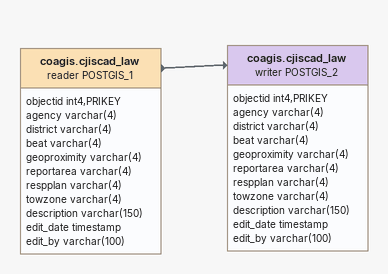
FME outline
coagis.cjiscad_law (reader POSTGIS_1)
    attributes: objectid int4,PRIKEY, agency varchar(4), district varchar(4), beat varchar(4), geoproximity varchar(4), reportarea varchar(4), respplan varchar(4), towzone varchar(4), description varchar(150), edit_date timestamp, edit_by varchar(100)
    -> coagis.cjiscad_law (writer POSTGIS_2)
coagis.cjiscad_law (writer POSTGIS_2)
    attributes: objectid int4,PRIKEY, agency varchar(4), district varchar(4), beat varchar(4), geoproximity varchar(4), reportarea varchar(4), respplan varchar(4), towzone varchar(4), description varchar(150), edit_date timestamp, edit_by varchar(100)
